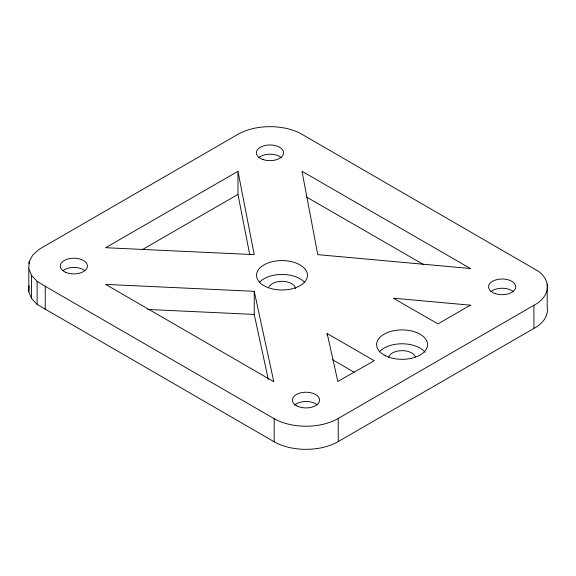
<?xml version="1.0" encoding="UTF-8"?>
<svg xmlns="http://www.w3.org/2000/svg" width="576" height="576" viewBox="0 0 576 576"><rect width="100%" height="100%" fill="white"/><g stroke="black" fill="none" stroke-linecap="round" stroke-linejoin="round"><path stroke-width="0.86" d="M28.8 268.69L29.146 261.871L32.544 255.334L38.758 249.523L237.967 134.323A45.288 26.143 0 0 1 302.011 134.323L538.862 271.541A45.288 26.143 0 0 1 537.257 303.358L338.234 418.457A45.288 26.143 0 0 1 274.19 418.68L45.238 286.308L37.13 281.34L31.522 275.335L28.8 268.69L28.8 291.802L31.522 298.447L37.13 304.452L274.19 441.792A45.288 26.143 0 0 0 338.234 441.569L537.257 326.47A45.288 26.143 0 0 0 547.2 307.303L547.2 284.191M28.8 291.802L29.102 285.833M237.967 171.295L105.617 247.709L254.239 254.642L237.967 171.295L237.967 194.407L249.782 254.938M142.207 249.696L237.967 194.407M254.239 291.319L105.617 284.386L273.794 381.708L254.239 291.319L254.239 314.424L268.286 379.368M147.694 309.456L254.239 314.424M306.662 197.093L423.828 264.737M327.154 333.49L374.206 360.713L337.838 381.478L327.154 333.49L327.154 335.268M332.554 359.726L354.154 372.218M533.909 305.179L533.909 328.291M338.234 418.457L338.234 441.569M274.19 418.68L274.19 441.792M45.238 286.308L45.238 309.42M37.13 281.34L37.13 304.452M31.522 275.335L31.522 298.447M29.146 261.871L29.146 263.65M63.173 270.446A13.586 7.841 0 0 1 84.722 270.583M258.811 157.594A13.586 7.841 0 0 1 281.239 157.658M490.853 291.73A13.586 7.841 0 0 1 513.446 291.73M294.552 405.115A13.586 7.841 0 0 1 316.966 404.683M379.512 351.662A25.474 14.71 0 0 1 402.703 343.786A25.474 14.71 0 0 1 425.196 352.31M388.634 357.35A13.586 7.841 0 0 1 401.688 350.647A13.586 7.841 0 0 1 415.382 356.897M259.567 282.19A25.474 14.71 0 0 1 282.348 274.45A25.474 14.71 0 0 1 304.754 282.55M268.934 287.006A13.586 7.841 0 0 1 283.399 281.354A13.586 7.841 0 0 1 295.546 288.598M470.383 305.179L437.954 323.906L393.314 298.181L470.383 305.179M470.383 268.51L317.765 254.642L302.011 171.295L470.383 268.51M495.353 293.638A13.586 7.841 0 0 0 515.736 286.848A13.586 7.841 0 0 0 495.353 280.051A13.586 7.841 0 0 0 495.353 293.638M296.842 405.871A13.586 7.841 0 0 0 319.277 401.774A13.586 7.841 0 0 0 301.918 392.602A13.586 7.841 0 0 0 296.842 405.871M65.462 272.21A13.586 7.841 0 0 0 87.3 267.156A13.586 7.841 0 0 0 68.796 258.768A13.586 7.841 0 0 0 65.462 272.21M263.016 159.538A13.586 7.841 0 0 0 283.572 152.928A13.586 7.841 0 0 0 263.376 145.958A13.586 7.841 0 0 0 263.016 159.538M385.654 355.86A25.474 14.71 0 0 0 427.154 347.213A25.474 14.71 0 0 0 393.43 330.782A25.474 14.71 0 0 0 385.654 355.86M265.349 286.423A25.474 14.71 0 0 0 307.022 278.042A25.474 14.71 0 0 0 273.622 261.403A25.474 14.71 0 0 0 265.349 286.423"/></g></svg>
